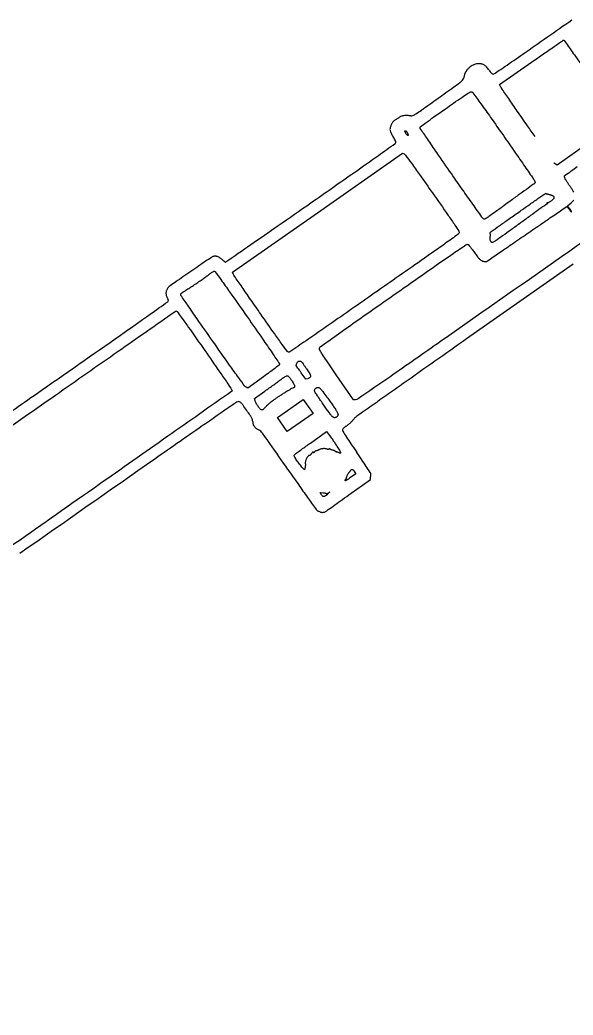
# Model space of a CAD drawing. Header units: metres. Extents: x 26.3 to 44.2, y 14.4 to 19.6.
# Drawn here: x 27.9295 to 28.0555, y 18.9583 to 19.1849 of the extents above; entities that cross this region are included whole.
import ezdxf

# ---------------------------------------------------------------- set-up
doc = ezdxf.new("R2010")
doc.units = ezdxf.units.M
doc.header["$MEASUREMENT"] = 0
doc.layers.add('Suspensions', color=6, linetype='Continuous')

msp = doc.modelspace()

# ---------------------------------------------------------------- linework, layer by layer
at = {"layer": 'Suspensions'}
for p, q in [((28.00440222394945, 19.07670859765394), (28.00933311632004, 19.08024643565972)), ((28.00933311632004, 19.08024643565972), (28.00938715448886, 19.08088245572911))]:
    msp.add_line(p, q, dxfattribs=at)
for points in [[(27.89472671468472, 19.06944042057396, -0.000105), (27.92062343649, 19.08758583608865, -0.000166), (27.93756223590399, 19.09944089398151, -0.000276), (27.95186495567543, 19.10943219844803, -9e-06), (27.96481470818227, 19.11846742598699, -0.091432), (27.96501054805438, 19.11855648850172, -0.299413), (27.965265357558, 19.11846710350151, -0.004576), (27.96624670233596, 19.11715571589112, -0.005091), (27.96784414039302, 19.114932704497, -0.000512), (27.97159409866951, 19.10958886183055, -0.000626), (27.97502859821849, 19.10467078760517, -0.00419), (27.9767130380042, 19.10220854122018, -0.002185), (27.97779151207565, 19.10058811873817, -0.302879), (27.97779032986674, 19.10036655219901, -0.091468), (27.97766075189514, 19.10023450245357, -5e-06), (27.96320504889485, 19.09007929963003, -0.000212), (27.94724783606707, 19.07887961543489, -0.000128), (27.92831836659793, 19.0656130057442, -0.000139), (27.90937389606474, 19.0523509409298, -0.00023)], [(27.89336866770461, 19.04116407006468, -9e-06), (27.87889508284158, 19.03105801569283, -0.061218)], [(28.04685546515116, 19.1582799134457, -0.0004543429079387721), (28.04510620045128, 19.16077734925988, -0.000776), (28.04280154158992, 19.16408500894732, -0.001217), (28.04083180610055, 19.16693614527129, -0.000299), (28.03911574979445, 19.16943626415161, -0.04761), (28.03895204637607, 19.16973184223377), (28.03877755898093, 19.17013260555582), (28.04601458494654, 19.17520002569117, -0.000885), (28.04879774276407, 19.17714147934357, -0.001455), (28.05115989466161, 19.17877286796666, -0.000121), (28.05328142566902, 19.18022821731659, -0.196355), (28.05336789882274, 19.18024694245248, -0.196425), (28.05344302296646, 19.18019958718202, -7.9e-05), (28.05529728270103, 19.17760379989903, -0.001177), (28.05735318729622, 19.17471038746891, -0.000714)], [(28.08330865270899, 19.15223212415584, -9.4e-05), (28.05473467492406, 19.13221921494701, -8.7e-05), (28.02533176217881, 19.11164156408035, -0.000997), (28.01372643674626, 19.10355698651189, -0.000349), (28.00650958500108, 19.09855832650438, -0.144555), (28.00593740945775, 19.0983700170116), (28.00546783862708, 19.09835553735162), (28.00154359162097, 19.10407409832311, -0.000746), (27.99909715742609, 19.10765056508527, -0.009445), (27.9982034313469, 19.10901602573087, -0.019877), (27.99776394379924, 19.10978199065578, -0.205241), (27.99773679113559, 19.11013716229638, -0.155459), (27.99797992642335, 19.11046576419978, -0.001018), (28.0009306514689, 19.11258706655901, -0.002264), (28.00543211273769, 19.11577860442878, -0.000337), (28.01452975413216, 19.12215798763722, -0.000326), (28.02373420753283, 19.12859406697193, -0.002321), (28.02821125402481, 19.13168940636019, -0.000866), (28.03117232227775, 19.13370884947222, -0.219427), (28.03147791174266, 19.13375967206309, -0.140885), (28.03164990734388, 19.13365489739068, -0.010779), (28.03201227093588, 19.133243553967, -0.012551), (28.03246378915671, 19.13268005739327, -0.006036), (28.0330155631623, 19.1319364032321, 0.003772), (28.03379824736001, 19.13087150124639, 0.031163), (28.03418681437798, 19.13041359942251, 0.064935), (28.03450895704574, 19.13015568031739, 0.051486), (28.03491228189611, 19.12996453842754, 0.031588), (28.03517432939703, 19.12989017010063, 0.033219), (28.03543928882558, 19.12985094794334, 0.035246), (28.035670563984, 19.12984861571362, 0.110092), (28.03581926722093, 19.12989132561891, 0.025211), (28.03603056740724, 19.13002069739351, 7.9e-05), (28.03862819953528, 19.13179767405359, 0.00045), (28.04156318964683, 19.13380999019626, 0.000282), (28.04499503132696, 19.13617036064739, -0.000722), (28.0484190508302, 19.13852091128483, -0.001181), (28.05132807435474, 19.14050167576766, -0.000108), (28.05393736899687, 19.14226851961663, -0.135242), (28.05405577186971, 19.14230856596639, -0.198586), (28.05414207608217, 19.14227854258134, -0.019789), (28.05430300117267, 19.14212361006666, -0.022499), (28.05448589384415, 19.14191500382123, -0.01599), (28.05467237205952, 19.14166602324099, 0.012713), (28.05484947252768, 19.14142630724547, 0.026029), (28.05500242081937, 19.14124970886096, 0.037031), (28.05511525423091, 19.14114853769739, 0.563698), (28.05515511525965, 19.1411639826286, 0.162097), (28.0551419961403, 19.1412526706141, 0.016063), (28.0550373333119, 19.14144407855217, 0.018929), (28.05489304232128, 19.14166901016584, 0.013919), (28.05471708920238, 19.14190729302561), (28.05425266682369, 19.14250090994083), (28.05503371366574, 19.14317627538991, 0.01722), (28.05539034121507, 19.14350677982492, 0.031474), (28.05565356717712, 19.14380327369415, 0.038941)], [(28.06116576835866, 19.15480888433417, -0.000191), (28.07396562672087, 19.1637765935068, -0.00042)], [(28.05897051873037, 19.15682022983943), (28.05185759612208, 19.15181318877092), (28.051471731627, 19.1520184041895, -0.1111395498117707), (28.05113821949619, 19.15230516041793, -0.1111395498117707)], [(28.05567010158553, 19.14562988592609, 0.005676), (28.05535818490938, 19.1461456060098, 0.006051), (28.05497911330389, 19.14674039614023, 0.00551), (28.05457394583508, 19.1473448286476, -0.008286), (28.05418390419567, 19.14793374242731, -0.011078), (28.05385092046632, 19.14848144656877, -0.008442), (28.0535924403959, 19.14894658367183, -0.104223), (28.05353623328499, 19.14914012839077, -0.259995), (28.05369202892141, 19.14947646142692, -0.001651), (28.05646803751705, 19.15147921123398, -0.00254)]]:
    msp.add_lwpolyline(points, format="xyb", dxfattribs=at)
for points in [[(28.03961871411579, 19.15851906560682, -0.000686), (28.04226188431749, 19.15473392604513, -0.00107), (28.04452717924686, 19.15146552476165, -0.000285), (28.04649612534115, 19.14860818708375, -0.038219), (28.04670776789959, 19.14824396183827, -0.026718), (28.04681553110505, 19.1479866200123, -0.101225), (28.04683998939762, 19.14781477469801, -0.149348), (28.0467914003888, 19.14768445838933, -0.084793), (28.04666695852964, 19.14756894083158, 0.011894), (28.04645613975825, 19.14742383243561, 0.000101), (28.04485652645002, 19.14626529852681, 0.000357), (28.04302078140437, 19.14493317412644, 0.00023), (28.04089531673291, 19.14338699427731, -0.001019), (28.03788973236812, 19.14120780444042, -0.006807), (28.03637739590457, 19.14014699840114, -0.006152), (28.0354122371793, 19.1395066655856, -0.24495), (28.03516628791081, 19.13948371911394, -0.141734), (28.03500812617509, 19.13960876729966, -0.000232), (28.0329373490407, 19.14251099992389, -0.001732), (28.03058749200639, 19.14583188573443, -0.00099), (28.0277721660501, 19.14985689267121, -0.000757), (28.02444029750991, 19.15465601779422, -0.002612), (28.02230160310543, 19.15778127924501, -0.000648), (28.02070375147257, 19.16014919267906, -0.194219), (28.02065647274886, 19.16037249167117, -0.190653), (28.02077055444492, 19.16055781707253, -0.00186), (28.02205437642269, 19.16151068034655, -0.004561), (28.02379299511842, 19.16276679637668, -0.001416), (28.02642879848786, 19.16462355464103, -0.000648), (28.03014978870474, 19.16722183845612, -0.01024), (28.03143560309903, 19.16807865656077, -0.025541), (28.03213346008882, 19.16847474763541, -0.246691), (28.0324632842853, 19.16846862656782, -0.111167), (28.03269056550553, 19.16826779227672, -0.000548), (28.03449432437191, 19.16576547186115, -0.00219), (28.0366996646266, 19.16267045647037, -0.000939)], [(28.01775998391824, 19.15912987880809, -0.023432), (28.0178524465378, 19.15893738175482, -0.035907), (28.01791224004457, 19.15876233205843, -0.039875), (28.01793712632061, 19.1586237295507, -0.270815), (28.01790919411172, 19.1585629833047, -0.310292), (28.01784381949721, 19.15856238742638, -0.037075), (28.01772395450687, 19.15865671544113, -0.033799), (28.0175833631679, 19.15880393645312, -0.020986), (28.01743817080499, 19.1589938102697, -0.019623), (28.01730886517424, 19.15919482383044, -0.031739), (28.01721700280005, 19.1593761494963, -0.033516), (28.0171662286255, 19.15952039288695, -0.317955), (28.01718711929499, 19.15957866314492, -0.048747), (28.01723531403931, 19.15960583927398, -0.037773), (28.0172921333716, 19.15962597245774, -0.038841), (28.01734858400376, 19.15963667437729, -0.071185), (28.01739529348559, 19.15963516085338, -0.178966), (28.01744813785734, 19.15960428960425, -0.015681), (28.01754443089238, 19.15947932692715, -0.019011), (28.01765188207941, 19.15931785824356, -0.013625)], [(28.02348688878755, 19.14545155763459, -0.000559), (28.02705905476171, 19.14036204921705, -0.005111), (28.0285882423934, 19.13812990753657, -0.005496), (28.02947239785776, 19.13677870581006, -0.187907), (28.02954587032577, 19.13641049102216, -0.195215), (28.02932839103197, 19.13606369396897, -0.001315), (28.02639160273342, 19.13395611077335, -0.002358), (28.02162083023746, 19.13058517899243, -0.000237), (28.01020956001134, 19.1226106805852, -0.000312), (28.00003019040058, 19.11551369787856, -0.001821), (27.99465779549613, 19.11180206067441, -0.000488), (27.99095474121489, 19.1092689152732, -0.195897), (27.99065164521058, 19.10920365252244, -0.192031), (27.99040256424124, 19.10935782579222, -0.002225), (27.98923316058598, 19.11095280630109, -0.00402), (27.98751736117003, 19.11335539730062, -0.000732), (27.98437993516109, 19.11783813159371, -0.000573), (27.9820655070123, 19.12116339960735, -0.000884), (27.98007356155328, 19.12404320222262, -0.000266), (27.9783490148347, 19.12654871823528, -0.027573), (27.97813091079262, 19.12690672429221), (27.97787151973711, 19.1273906576255), (27.99725897999676, 19.14096590344605), (28.01664644025681, 19.15454114926688), (28.01700693762808, 19.15434540542293, -0.109652), (28.01730729547882, 19.15408415677676, -0.001709), (28.01866468988541, 19.15223443058633, -0.00327), (28.02053693230714, 19.14962911473815, -0.00087)], [(28.05114042199956, 19.14438098705462, -0.101275), (28.05108658084167, 19.14423550486479, -0.031875), (28.0509510921903, 19.1440457388764, -0.030366), (28.05076894454638, 19.14384804072534, -0.029403), (28.0505623101109, 19.14367157719247, -0.021182), (28.0503353220601, 19.14351439394669, -0.020208), (28.05009232824949, 19.14337432958349, -0.020632), (28.04986788636428, 19.14326833263709, -0.065014), (28.04970777310051, 19.14322399899353, 0.012303), (28.04954812647885, 19.14319743469163, 0.178436), (28.04949986442602, 19.14316833230777, 0.450909), (28.04950582909945, 19.14313404294808, 0.036266), (28.04959762413512, 19.14308638695911, -0.038199), (28.04968301569632, 19.14304163558674, -0.29532), (28.04970122180244, 19.14300270095858, -0.26973), (28.04967345788516, 19.14296720922009, -0.033909), (28.04957691161064, 19.14293604293515, 0.093458), (28.04940758614494, 19.14285821607115, 0.00039), (28.04773154951233, 19.14166676167815, 0.001913), (28.04583296667932, 19.14030389955303, 0.001203), (28.04362382449437, 19.13869715454708, -0.001337), (28.0413984446856, 19.13707951411153, -0.002009), (28.03944772644592, 19.13568138040033, -0.0008), (28.03776744660118, 19.13449130878394, -0.045571), (28.03743797526428, 19.13430110156835, -0.030964), (28.0371901402845, 19.1342048098232, -0.110373), (28.03702163403787, 19.13418980372274, -0.142533), (28.03688733089063, 19.13424884715051, -0.065738), (28.03675712285064, 19.13439083435306, -0.089135), (28.03668099646905, 19.13455549060695, -0.032638), (28.03663236691797, 19.13480833231813, -0.031106), (28.03661422908791, 19.13509784527576, -0.032426), (28.03663265398457, 19.13538332529894, 0.017806), (28.03665849359175, 19.13565835726396, 0.021803), (28.03666222671635, 19.13591649401623, 0.020933), (28.03664704646674, 19.13612996608332, 0.12515), (28.03660788099903, 19.13623343577262, -0.133235), (28.03658082889261, 19.13630848589839, -0.094592), (28.03659048507861, 19.13639788827382, -0.082613), (28.03663524318627, 19.13648798910685, -0.070558), (28.03670889311069, 19.13656443526789, -0.011771), (28.03688039145781, 19.1366920137257, -5.6e-05), (28.03868074070743, 19.13796628247129, -0.000261), (28.04072907572424, 19.13941412978306, -0.000165), (28.04311947978418, 19.14110071644599, -0.000709), (28.04549431683308, 19.14277011149768, -0.001196), (28.04749094601189, 19.14416231538748, -8.2e-05), (28.04927961685086, 19.145402735187, -0.665658), (28.04930104548752, 19.1453890493068, 0.266081), (28.04931353890429, 19.14535459764614, 0.053608), (28.04936961031725, 19.14531658812297, 0.043619), (28.04945275664264, 19.14528129661209, 0.028158), (28.04955398012383, 19.14525459442118, -0.010143), (28.04968191612238, 19.14522572835831, -0.004496), (28.04984958815183, 19.14518270215557, -0.004448), (28.05002642445004, 19.14513393921889, -0.005984), (28.05018560170929, 19.14508644843357, -0.008622), (28.05034842900561, 19.1450326437818, -0.005425), (28.05053683890785, 19.14496445648786, -0.005445), (28.05072078265253, 19.14489332852082, -0.009937), (28.05086905180921, 19.14483068554718, -0.041808), (28.05102438247438, 19.14474518458667, -0.110723), (28.05111155513761, 19.14465410657431, -0.120319), (28.05114744859712, 19.14453948064605, -0.054195)], [(27.98132135640085, 19.11715148065672, -0.000731), (27.98475694449215, 19.11222965289265, -0.00252), (27.98696377614897, 19.10902393454387, -0.000498), (27.98862678786946, 19.1065766893766, -0.255935), (27.98864365222313, 19.1063992502549, -0.128111), (27.98855236135065, 19.1062819142438, -0.000896), (27.98754049220913, 19.10550792092376, -0.003384), (27.98637134043437, 19.10462938054716, -0.00215), (27.98499858516503, 19.10362142934399), (27.98143211697932, 19.10102626261871), (27.98104709041847, 19.10120866111752, -0.12309), (27.98069853705918, 19.10149479340425, -0.002414), (27.97932029936069, 19.10337062735189, -0.003431), (27.97724844494979, 19.10626070728228, -0.000592), (27.97336814402394, 19.11176645243148, -0.000691), (27.96982891838467, 19.11681570660001, -0.002817), (27.96769971185129, 19.11989914314136, -0.000857), (27.966170541389, 19.1221488068725, -0.194865), (27.96611845866037, 19.12239271889025, -0.172735), (27.96621389438922, 19.12256071076308, -0.020012), (27.96655817695947, 19.12283462424192, -0.016267), (27.96709954045522, 19.12320460111262, -0.004681), (27.96796038317807, 19.12374145194901, 0.007839), (27.96878246742887, 19.12426137312373, 0.004276), (27.96977554038629, 19.12492365454766, 0.00426), (27.97077360497932, 19.12561416996788, 0.006755), (27.97161522798551, 19.12622429722055, -0.003582), (27.9723430773897, 19.12675902333489, -0.005224), (27.97299265683089, 19.12721885827273, -0.002693), (27.97354809770165, 19.1275989956747, -0.087806), (27.97369642433831, 19.12766516695867, -0.304152), (27.97390946287775, 19.1275883508895, -0.001686), (27.9752468930839, 19.12575724933318, -0.003625), (27.97726246207392, 19.12293524567596, -0.000525)], [(27.99477530150238, 19.10538574279248, -0.003973), (27.99537459635345, 19.1044825437296, -0.032411), (27.99561768348876, 19.10405108451931, -0.081992), (27.99569727064218, 19.10377908904478, -0.166841), (27.99565149307332, 19.10356388798979, -0.073144), (27.99555472043274, 19.10344573908426, -0.042016), (27.99540837775283, 19.10333343939423, -0.039591), (27.99523259943934, 19.10323936540075, -0.041203), (27.9950464898391, 19.10317563761498), (27.99460785357745, 19.10306478209957), (27.99357816199943, 19.10453533407427, 0.002025), (27.99317706343663, 19.10510325068807, 0.003111), (27.99282471980169, 19.10559141650896, 0.001054), (27.9925170528473, 19.10601028488681, 0.086852), (27.9924592031841, 19.10606547862708, -0.252107), (27.99243311811514, 19.10611459018671, -0.029738), (27.99244144985374, 19.10624232225332, -0.029852), (27.99247153503177, 19.1064037290904, -0.020072), (27.99252412059276, 19.10658381519687, -0.043631), (27.99261037815891, 19.10678149516563, -0.050065), (27.99272644010835, 19.1069516142117, -0.054506), (27.99286327040086, 19.10708248433091, -0.076531), (27.99301122826081, 19.10716359897669, -0.059682), (27.99315299804736, 19.10719671575568, -0.054157), (27.99330342889478, 19.10719702436164, -0.05764), (27.99343962899071, 19.10716638117947, -0.101092), (27.9935384471212, 19.10710742075052, -0.049381), (27.9936569746812, 19.10697568190123, -0.002751), (27.99398191918137, 19.10652857538808, -0.004222), (27.99436178946994, 19.10599026645258, -0.003077)], [(27.99132818885153, 19.10286024283847, -0.013419), (27.99160546118686, 19.10244073307382, -0.016674), (27.99183938960752, 19.10203578825725, -0.015871), (27.99201144402255, 19.10168743160278, -0.093875), (27.99205953599529, 19.10149075805529, -0.051204), (27.99205162133173, 19.10133162914672, -0.107227), (27.99200752242412, 19.10121645312093, -0.1274), (27.9919258959977, 19.10114220798405, -0.089598), (27.99180695623617, 19.10110464260003, 0.092042), (27.99163265599212, 19.10104866458235, 0.004738), (27.99111224924581, 19.10076179025808, 0.007403), (27.99049869812486, 19.10040387834481, 0.005294), (27.98982267603746, 19.09998616356507, 0.001166), (27.98912922262804, 19.09954519776333, 0.001299), (27.98846229600649, 19.09911646754265, 0.001198), (27.98789550267634, 19.09874809389402, 0.006825), (27.98759735472555, 19.09854744285467, 0.008202), (27.98734823293901, 19.09836868121695, 0.003272), (27.98701249018332, 19.09811589276854, 0.003237), (27.98665387091872, 19.09783849059216, 0.004072), (27.98632549198679, 19.09757671995597, 0.012542), (27.98600925750845, 19.09730697240134, 0.010507), (27.98568731159236, 19.09700564342685, 0.010645), (27.98540463780463, 19.09671770167279, 0.028437), (27.98521982024773, 19.09649739397339, -0.020485), (27.98503449726207, 19.09626921137283, -0.061752), (27.98488465305775, 19.09613662618382, -0.088546), (27.98474050051309, 19.09607149176215, -0.08259), (27.98457906639974, 19.09605807048209, -0.126518), (27.98441454093665, 19.09611508043032, -0.045439), (27.98421962020103, 19.09627144226021, -0.033602), (27.98399262729715, 19.09652167959011, -0.014672), (27.9837246967593, 19.09688138125524, -0.017858), (27.98350255396011, 19.09722405507038, -0.01621), (27.9832977405754, 19.09759278343271, -0.016473), (27.98313612062497, 19.09793460693687, -0.04901), (27.98305698096365, 19.09818100135592), (27.98294881719642, 19.09868150155324), (27.9852913600625, 19.10035362294144, 0.001151), (27.98627475822925, 19.10105900099288, 0.001029), (27.98729242382252, 19.10179569654716, 0.001031), (27.98820393587852, 19.10246128587848, 0.003214), (27.9888139628602, 19.10291472113771, -0.009806), (27.98928857549498, 19.10325788267196, -0.012609), (27.98973863715341, 19.10355351320107, -0.01047), (27.99012338300425, 19.10378155191824, -0.098978), (27.99030468754357, 19.10384098684051, -0.138902), (27.99049792153854, 19.10381048268295, -0.083055), (27.99069147013708, 19.10367854174639, -0.041152), (27.99093532355294, 19.10340300205057, -0.007837)], [(28.00148321940133, 19.09600336251201, -0.012572), (28.0016672693983, 19.09567945199326, -0.015773), (28.00182059625154, 19.09537000425129, -0.013979), (28.00193236929525, 19.09510602731621, -0.108042), (28.00195325443849, 19.0949743717085, -0.064201), (28.0019336657172, 19.09487035638826, -0.030602), (28.00188363690078, 19.09474347348385, -0.029719), (28.00181429858171, 19.09461538538174, -0.037158), (28.00173469302107, 19.09450617531991, -0.085616), (28.00162641561237, 19.09441574374456, -0.048159), (28.00147019632153, 19.09434433142987, -0.046228), (28.00129348205075, 19.09430106222533, -0.055733), (28.00112276173584, 19.09429484550044, -0.145651), (28.00082033339876, 19.09441014280961, -0.054072), (28.00048736227916, 19.09472758879019, -0.019547), (27.99997244936591, 19.09538812930073, -0.001701), (27.99873556145997, 19.09712199584916, -0.003068), (27.99796871085233, 19.09821894721736, -0.004415), (27.9973044515977, 19.09920009105372, -0.002393), (27.99675477542653, 19.1000362955037, -0.06845), (27.99664511622868, 19.10026919380667, -0.079431), (27.99662231830035, 19.10042550313256, -0.053414), (27.99664403544357, 19.100604982479, -0.052604), (27.99670414293187, 19.10077917987696, -0.069275), (27.99679554290999, 19.10092000267608, -0.056909), (27.99693467199895, 19.10104782732436, -0.067533), (27.99709162193462, 19.10113245556614, -0.066889), (27.99726672005502, 19.10117272973935, -0.054353), (27.99745941836609, 19.10116962827568, -0.126977), (27.99774365334257, 19.10105698897465, -0.052962), (27.99805165904232, 19.10077815704791, -0.022409), (27.9985016570645, 19.100226702692, -0.002699), (27.99943159482703, 19.098962517987, -0.002742), (28.00006750791398, 19.09807803394895, -0.002908), (28.0006812526763, 19.09720370810908, -0.002771), (28.00120118314821, 19.0964448373006, -0.013322)], [(28.00115841523353, 19.08863260701992, 0.071526), (28.00118658683199, 19.08856985153543, 0.001121), (28.00139825241312, 19.08823743468805, 0.002949), (28.00164774955612, 19.08785255531451, 0.001947), (28.00193888264942, 19.08741293895307, -0.00803), (28.00226679686723, 19.08690445093012, -0.025144), (28.00246405081443, 19.08654883627624, -0.035041), (28.00256163479125, 19.08630877976822, -0.41767), (28.00252018300617, 19.08622822283463, -0.107551), (28.002431509241, 19.08622022282494, -0.036082), (28.00230326976299, 19.08624574076761, -0.033952), (28.00216116262429, 19.08629544240065, -0.032846), (28.00202544305517, 19.08636437992691, 0.027037), (28.00189532692428, 19.08643238361974, 0.035723), (28.00176999770933, 19.08647900257971, 0.038659), (28.00166497788724, 19.08650110448151, 0.1874), (28.00160689534095, 19.0864868682695, -0.188428), (28.00155955790861, 19.0864753658968, -0.089067), (28.00149877873476, 19.08649495385193, -0.068885), (28.00143399935789, 19.08654188775448, -0.048885), (28.00137553410708, 19.08661010777771, 0.089731), (28.00129640471567, 19.08668853674015, 0.036054), (28.0011644916777, 19.08676580622446, 0.034216), (28.00100680097621, 19.08683051501743, 0.036632), (28.00084528674835, 19.08687137267567, -0.024054), (28.00067662572205, 19.08690955476825, -0.01873), (28.00049745535746, 19.08696659148743, -0.019089), (28.00033420477123, 19.087032518607, -0.042909), (28.00021758124106, 19.08709740945338, 0.073158), (28.00011448792489, 19.08714688709003, 0.064117), (27.99999670153784, 19.08716751454879, 0.066866), (27.99988267673934, 19.08715742592658, 0.097581), (27.99979070032462, 19.08711675741578, -0.060084), (27.99970966450894, 19.08707344587607, -0.078859), (27.99962778660431, 19.08705570184994, -0.097034), (27.99955786811982, 19.08706537040288, -0.158569), (27.99951049711688, 19.08710104068167, 0.172812), (27.99944182441423, 19.08714982712947, 0.02005), (27.99925541145462, 19.08719452777749, 0.022218), (27.99902188806196, 19.08723001812108, 0.016416), (27.99876119932951, 19.08724923160022, 0.036484), (27.99847247675744, 19.08723993243719, 0.026344), (27.99815423664502, 19.08718928999915, 0.026782), (27.9978552962264, 19.08710847169593, 0.050991), (27.99762806795068, 19.08700714109553, -0.015802), (27.99743311106329, 19.08690320980577, -0.016536), (27.99723487064345, 19.08681346666115, -0.016422), (27.99705910516306, 19.0867474693978, -0.067367), (27.99694760464869, 19.08672581460254, 0.094324), (27.99685143328484, 19.0867017305283, 0.040979), (27.9967363040095, 19.08663651552644, 0.038641), (27.99662176065697, 19.08654491752638, 0.041627), (27.99652574958813, 19.08643887782887, -0.019523), (27.99642417433098, 19.08631621749085, -0.153026), (27.9963612929711, 19.08627882961134, -0.377312), (27.99632119995542, 19.08630015738694, -0.075907), (27.99630299258414, 19.0863860804938, 0.080207), (27.9962841635371, 19.08647133453191, 0.361735), (27.99624264760222, 19.08649397216767, 0.15356), (27.99617726445177, 19.08645827607926, 0.021168), (27.99607332645695, 19.08634072034082, -0.000138), (27.99597543249781, 19.08622014092124, -8.5e-05), (27.99586004481475, 19.08607814591072, -8.5e-05), (27.99574583544124, 19.08593769749163, -0.000152), (27.9956518894921, 19.08582227860733, -0.045861), (27.99556692472031, 19.08573555630316, -0.078902), (27.99548072641872, 19.08568312069887, -0.11879), (27.99540734662655, 19.0856718396038, -0.222573), (27.99535638557757, 19.08570114794452, 0.398645), (27.99529789980786, 19.08571307875141, 0.058537), (27.9951941904895, 19.08563017721562, 0.039835), (27.99506604695791, 19.08547799621506, 0.020317), (27.99492908322307, 19.08526876800101, 0.019641), (27.99479496249602, 19.08502308933855, 0.015895), (27.99467009656594, 19.08474984417672, 0.016184), (27.99457100861645, 19.08449012871144, 0.039417), (27.99451968420571, 19.08429188267309, 0.017502), (27.99449644040965, 19.08412638083932, 0.022038), (27.99448709059152, 19.08397193385051, 0.02087), (27.99449031914761, 19.08384452589293, 0.136792), (27.99451137090561, 19.08378481852617, -0.1648), (27.99453054310008, 19.08371918267723, -0.013428), (27.99451796477324, 19.08353800597754, -0.016909), (27.9944891916435, 19.08331790283064, -0.01218), (27.99444284736627, 19.08307452043551), (27.9943095426266, 19.08245673948606), (27.99400801450941, 19.08270418340961, -0.04574), (27.99384325351691, 19.08286672247711, -0.00657), (27.99354256716391, 19.08323280801842, -0.007413), (27.99319813300483, 19.08367691535104, -0.006273), (27.99284693352178, 19.08415628214468, -0.00936), (27.99251677567064, 19.0846378152367, -0.012452), (27.99223604657818, 19.08508818035182, -0.009777), (27.99202027965061, 19.08547126473361, -0.11202), (27.9919743461459, 19.08563705273254, -0.227107), (27.99207137142808, 19.08586688078304, -0.015284), (27.99263409485763, 19.08633523280547, -0.010911), (27.99361565427579, 19.08706870603295, -0.001576), (27.99565487180184, 19.08851459279523), (27.99934843090694, 19.09111601858903), (28.00024060413977, 19.08991903468847, -0.002057), (28.0005843891518, 19.08945381368142, -0.003148), (28.00087823261768, 19.08904739066686, -0.001106), (28.00112852289519, 19.088694930858, -0.084232)], [(28.00572655297076, 19.08197150951464), (28.00600855929843, 19.08148713555577), (28.00482827646231, 19.08066069261669, -0.008838), (28.00434344491357, 19.08033382657263, -0.018119), (28.00395027678314, 19.0800985328666, -0.014064), (28.00364306048142, 19.0799405714183, -0.370082), (28.0035600607778, 19.07996283869294, -0.14991), (28.00354147000682, 19.08002248229408, -0.096583), (28.00355510363686, 19.08009415667355, -0.080314), (28.00359884868391, 19.08016699566983, -0.063357), (28.00366666406696, 19.08022930671872, 0.057014), (28.0037412249098, 19.08029609598376, 0.046673), (28.00380458244883, 19.08038242278946, 0.048472), (28.00384812725534, 19.08047420503454, 0.084369), (28.00386299141783, 19.08055693686865, -0.069248), (28.00387845855673, 19.0806608804176, -0.014082), (28.00393613914483, 19.08083840896223, -0.014594), (28.00401568094809, 19.08104257583867, -0.013223), (28.00410948922047, 19.08124867848991, -0.017738), (28.00422063709048, 19.08145753807214, -0.015056), (28.00435224656066, 19.08166998298934, -0.015318), (28.00448394625579, 19.0818562777383, -0.040643), (28.00459226290221, 19.08197798735635, 0.024326), (28.00468530789827, 19.08207591046396, 0.024562), (28.00476808094623, 19.08218210564539, 0.025282), (28.00483066995165, 19.08228140109106, 0.084535), (28.00485648606339, 19.08235364417989, -0.171717), (28.00488756487701, 19.08240860292546, -0.082354), (28.0049574888433, 19.08245163687787, -0.066602), (28.00505417096026, 19.08247677314252, -0.050843), (28.0051635943882, 19.08247893304684, -0.111038), (28.00529753719787, 19.08243705517854, -0.052389), (28.00544483283636, 19.08232991051388, -0.044775), (28.00559213974737, 19.08217107307897, -0.032766)], [(27.99972757373379, 19.07701425134175, -0.020073), (27.99955008087967, 19.07684924239467, -0.014303), (27.99933901452994, 19.0766784823149, -0.014474), (27.99912799965046, 19.0765269833418, -0.029668), (27.99895284775935, 19.07642331848143, -0.046402), (27.99872559441654, 19.07633193014085, -0.172157), (27.99857371119384, 19.07633973720792, -0.12336), (27.99843090010277, 19.07644557817096, -0.019164), (27.99821659301536, 19.07672796249187), (27.99786480173942, 19.0772303725014), (27.99854800982337, 19.07720252457185, -0.022301), (27.99881048074653, 19.07718007247278, -0.034584), (27.99903326146963, 19.0771351292077, -0.037777), (27.99919581861568, 19.07707694332714, -0.280601), (27.99924053523737, 19.07701219858674, 0.365684), (27.99927830078562, 19.07697234021428, 0.092237), (27.99937460183615, 19.0769793602133, 0.05251), (27.99951661613316, 19.07703308031336, 0.026141), (27.99968384440353, 19.0771285693666), (28.00011783518388, 19.0774074197105)]]:
    msp.add_lwpolyline(points, format="xyb", close=True, dxfattribs=at)
at = {"layer": 'Suspensions', "linetype": 'ByBlock'}
msp.add_lwpolyline([(27.99403804406636, 19.09844370222596), (27.9962633194768, 19.09526567958409), (27.99036972579609, 19.09113894086171), (27.98814445038565, 19.09431696350358)], close=True, dxfattribs=at)
at = {"layer": 'Suspensions'}
for centre, radius, start, end in [((19.29817941844306, 31.701225870569), 15.27563299452142, 304.9275318192004, 304.9784104705722), ((27.7948217568023, 19.53403773275161), 0.4353702540225878, 304.2643288021086, 304.9275828941197), ((28.03193446291653, 19.17243234905995), 0.001088142913194556, 145.1266007418875, 154.3409819021293), ((28.03135495809814, 19.17283621677943), 0.0003817896238452334, 124.9999998703712, 145.1265281456013), ((28.0307756233009, 19.17366359942494), 0.0006282553500951419, 304.9996438742264, 315.0849781968397), ((28.03094926292242, 19.17349047005533), 0.0003830523795368004, 315.0854074688299, 329.6952601670228), ((28.03108221146948, 19.1734127666485), 0.0002290616798285679, 329.6952156916431, 348.8147993758926), ((28.0313401385861, 19.17345325587942), 5.438185863713013e-05, 136.6264093387698, 214.9995637717061), ((28.03123824857801, 19.17338191132507), 7.000310502728303e-05, 348.8156232014163, 35.0006088188202), ((28.03478345485357, 19.17020014111052), 0.004791383295988024, 133.4032457562613, 136.6269520529289), ((28.03452068022723, 19.17047794762497), 0.004408986953211598, 128.9644106547731, 133.4029034782444), ((28.037128272067, 19.16725382237513), 0.008555614357303041, 126.2620967727665, 128.9647279992609), ((28.03706573076751, 19.16733902783646), 0.008449919590110848, 122.4894150599477, 126.261886797215), ((28.03408981863148, 19.17201218853651), 0.002909659310140343, 114.1342223970976, 122.4895146165822), ((28.03384116536518, 19.17256716529943), 0.002301524740977513, 104.5223704579994, 114.134171416557), ((28.03416812924066, 19.17130491179715), 0.003605437805514103, 97.65553382046502, 104.5223254871948), ((28.03403004385811, 19.17233220849891), 0.002568902188031819, 89.86811372533533, 97.65550786717411), ((28.03402892743977, 19.17184664673523), 0.003054465235160295, 83.02882334433474, 89.86813762006892), ((28.03405979746772, 19.1720989937549), 0.002800237037008155, 75.94091272980364, 83.02911909755385), ((28.0343836267546, 19.17339218135317), 0.001467120548878493, 64.44201144146184, 75.9403260963621), ((28.03423197137007, 19.17307501617288), 0.001818678662153452, 53.88330871380104, 64.44254764410242), ((28.03352085256743, 19.17210046756374), 0.003025092746400708, 46.66984828196053, 53.88283789519618), ((28.03276620205082, 19.17130045468129), 0.004124873639910732, 40.52868602416653, 46.67023979331515), ((28.02995078228751, 19.16889344505206), 0.007828963784413579, 36.72674854244499, 40.5285477092079), ((28.04579456790388, 19.18071451953584), 0.01193877115433997, 216.7266349605637, 218.8286435764279), ((28.04394503569109, 19.17922588077429), 0.00956457344430384, 218.8283928828975, 221.310578175375), ((27.82613863360563, 19.48806696053672), 0.3797459906957008, 303.812880674546, 304.264370833047), ((28.02459630066382, 19.17708435475688), 0.008249550750802213, 307.9229675206906, 314.0061211546684), ((28.02954737859802, 19.17195845622101), 0.001122980151241369, 314.006237157359, 340.4795206535808), ((28.02655148452378, 19.17302058200637), 0.004301579290467221, 340.4792847692016, 343.7286544562667), ((28.02397380562894, 19.17377295540177), 0.006986815632202666, 343.7286032828013, 345.9880464397079), ((28.02429802959258, 19.17369205247115), 0.00665265030975612, 345.9879876627419, 348.2689719189269), ((28.02828510096252, 19.17286412067857), 0.002580524432255291, 348.2689064114807, 352.895026800315), ((28.03191561852085, 19.1724115988136), 0.001078086476218294, 163.0909876560414, 172.8951859741893), ((28.03208456699017, 19.17236024173812), 0.001254668282989566, 154.3410108519833, 163.0910935387145), ((28.04345750153606, 19.17879746895427), 0.00891555400091374, 221.3108528779977, 223.5519631529936), ((28.03748380795331, 19.17311834412062), 0.0006731348234712289, 223.5522174843343, 238.3827772327714), ((28.03729084463939, 19.17280489507289), 0.000305051753995001, 238.3825001864632, 303.8126767813277), ((27.13458380707076, 20.41609476542155), 1.533813733598756, 305.4751192053519, 305.6419644858189), ((28.00457949719016, 19.20277605629247), 0.04081849223026834, 305.6420067635642, 307.9227618593297), ((26.97854943803446, 20.63504918549943), 1.802677569753323, 305.3286482307417, 305.4750962232447), ((28.00022567300886, 19.19361281396348), 0.0358835403604918, 302.8856879966702, 305.3286875006739), ((28.01706155764112, 19.15942753046165), 0.003398600348050787, 137.1057428617359, 142.6607410963531), ((28.01698396101489, 19.15949962262505), 0.003292682849850539, 131.5005758913868, 137.1057354807522), ((28.01580780993936, 19.16082900009599), 0.001517696705484963, 121.4984614072816, 131.5007619364063), ((28.00375945735949, 19.18049125744452), 0.02154238056950623, 301.4985340808481, 302.1973112424241), ((27.99277711871557, 19.19793288969075), 0.04215359832825597, 302.1971958520401, 302.6200382250584), ((27.99297457067962, 19.19762441289048), 0.04178733993026355, 302.6200142304211, 303.0435441504492), ((28.00504842264016, 19.17906319807931), 0.01964469789207245, 303.0435616519977, 303.7884041632087), ((28.01670202432857, 19.16164764776143), 0.001310201897421075, 111.6090970393834, 123.7887845885841), ((28.01718826586793, 19.16042005874458), 0.002630582762443872, 104.3782853608503, 111.6086756022496), ((28.01730453603918, 19.15996646139606), 0.003098844769460433, 97.6564781307164, 104.378095365994), ((28.01734842623739, 19.15964011656938), 0.003428127770956735, 91.42546547394691, 97.6567935787342), ((28.01752671123041, 19.15247576494392), 0.0105946973654032, 89.5253833108809, 91.42549700508103), ((28.01750367827301, 19.1497011945562), 0.01336936335460102, 87.92916817221119, 89.52517360601195), ((28.01754994054667, 19.15097927372349), 0.01209044719112231, 86.31666404460324, 87.92939902614947), ((28.01812510196249, 19.15991413180489), 0.003137095886311357, 81.91834821649755, 86.31629070226708), ((28.01867570561454, 19.16379180969938), 0.0007794779014661183, 261.918695149794, 295.6754253803055), ((28.01626534401852, 19.16880568927535), 0.006342645292977245, 295.6753631145565, 302.8856052525779), ((28.01531980704767, 19.15990751951489), 0.001528035939978208, 172.1281908079834, 185.14506947839), ((28.01504275952824, 19.15988256627255), 0.001249866940525487, 185.1447165476982, 200.2783326348647), ((28.01579836270216, 19.15984134915254), 0.00201114465576457, 164.7002983887481, 172.1280425016602), ((28.01834117583797, 19.15914575323319), 0.004647382946669298, 160.7287892145913, 164.7005933408922), ((28.01643686333811, 19.16039766965155), 0.002736089307373748, 200.2784893919506, 209.5143788788832), ((28.01849893664713, 19.15909056224817), 0.004814519168966365, 156.7898370330498, 160.7284195037029), ((28.01666937696107, 19.15987508727184), 0.002823848890518803, 150.9165255850713, 156.7896612766662), ((28.01595141349056, 19.16027443559938), 0.00200229509942806, 142.6607226604945, 150.9166799837756), ((28.03319513069774, 19.16988460336136), 0.0219933330382695, 209.5144006125817, 211.5038892856015), ((28.00436950778922, 19.15221755274885), 0.01181555948143756, 28.82163006640868, 31.50386681040425), ((28.0085808315844, 19.15453480198754), 0.007008804636250619, 24.85567111036189, 28.82174737687156), ((28.0092176912984, 19.15482981490612), 0.006306933624335082, 21.31400083913596, 24.85574395651967), ((26.40441183940257, 21.41794250176782), 2.776155941411149, 305.3643498782776, 305.4599192329661), ((28.0147263974702, 19.15702093742405), 0.0003895074258970337, 305.4600137946601, 349.9815563837253), ((28.01480016955849, 19.15700790588294), 0.0003145931944512179, 349.981385002743, 21.31366095733215), ((27.46029327717534, 19.93021442695558), 0.9518148452296626, 304.9650788297315, 305.3643154175427), ((22.57041075852005, 26.92276125404391), 9.484496848871492, 304.8912682778551, 304.9650652393175), ((23.20784460136057, 26.00873586690428), 8.370152058294613, 304.8293441269683, 304.8912235673386), ((25.55701981249262, 22.63241143637538), 4.256979215735002, 304.7266346016586, 304.829308631677), ((-37.51993815116111, 113.6368834120298), 114.9841960394038, 304.723141974033, 304.7265797208036), ((28.24327149646641, 18.72418671720452), 0.4881643941378754, 123.5978113477364, 123.7894083897927), ((27.97429124809205, 19.12906810605091), 0.002078688680814264, 114.5040295047481, 123.5980525741372), ((27.97377289601406, 19.13020530942543), 0.0008289205456050669, 100.2264147228092, 114.5039004661151), ((27.97397322572846, 19.1290948470083), 0.001957308233565028, 92.71320182753828, 100.2263404468664), ((27.97398001606542, 19.12895165134346), 0.002100664806798166, 85.37349075263981, 92.71331986734454), ((27.97403269325041, 19.12960250510946), 0.00144768279291204, 75.671853289968, 85.37379217122174), ((27.97406827769495, 19.12974183808197), 0.001303877612531187, 63.71071633167072, 75.67168346084276), ((27.97292890953804, 19.12743541219715), 0.003876378372321351, 58.40289178528619, 63.71074032196682), ((27.97272854754039, 19.12710969459255), 0.004258787692352761, 53.21825795594831, 58.40287057601311), ((27.97338879749158, 19.12799283500925), 0.003156124102019757, 46.72814621880688, 53.21848078607673), ((27.98089871992071, 19.13596995196352), 0.00779984823248768, 226.727809761833, 229.1295609131671), ((27.97899182466973, 19.13376631378792), 0.004885698149509106, 229.1298546958805, 232.539618701108), ((28.2057951831114, 18.78258560877655), 0.4187928215186052, 124.2329243349432, 124.5313205860332), ((28.10900751234117, 18.92482823279404), 0.2467439409628644, 123.7894272457768, 124.2328960257264), ((27.97936660652774, 19.13425541281556), 0.005501879372608298, 232.5394532154225, 235.0264507877525), ((27.97628357059145, 19.12984804875921), 0.0001232207564185551, 235.0255655890345, 273.2815399095148), ((27.97627981847162, 19.12991338358806), 0.0001886632368165714, 273.2833763899054, 304.7240597166297), ((58.22250504403871, -23.91449240560546), 52.56244202680754, 125.0245069729267, 125.0568217923579), ((28.11177041069054, 18.91774216819554), 0.2541478230957475, 124.8345650719506, 125.2713875659907), ((28.20296916128032, 18.78669252306825), 0.4138075287106948, 124.531307912193, 124.8345170004712), ((27.9644899850167, 19.12263548674285), 0.001736928207341336, 157.9767474981892, 167.4073485317645), ((27.96527412391143, 19.12231829789079), 0.002582790237508832, 150.9715338812828, 157.9766254016043), ((27.96519121884568, 19.12236431175072), 0.002487971857368344, 143.8678581016012, 150.9716339860791), ((27.96425750252133, 19.12304598887015), 0.001331896656747312, 132.5276338631246, 143.8677472085809), ((27.9656058458316, 19.1215759709515), 0.003326635327202514, 125.4989223272745, 132.527826555215), ((28.20371913023557, 18.78774003125582), 0.4133807425400738, 125.271331886923, 125.4989106483477), ((27.96422436136495, 19.12260017090767), 0.001478377859649662, 176.0935542142494, 187.3536483182452), ((27.96483460988082, 19.1225585003769), 0.00209004744713569, 167.4073488129894, 176.0935818931146), ((27.96416936672113, 19.12259307525309), 0.001422927348738725, 187.3537148803516, 198.8552300271161), ((27.96451854145324, 19.12271232088666), 0.001791902300010338, 198.8552645976812, 208.5308944959224), ((27.95836860395328, 19.11936886213874), 0.005208129675095876, 25.74642239409192, 28.53108941788118), ((27.95781956785673, 19.11910412277184), 0.005817660286644998, 23.18320226923125, 25.74605024582034), ((27.95842761742851, 19.1193645035428), 0.005156205505656011, 20.60358709984721, 23.18339249242304), ((27.96299229484592, 19.12096332597294), 0.0003129807835417185, 305.5036553765779, 12.38052265559229), ((27.96224277187417, 19.12079879922564), 0.001080348841102211, 12.38054994624889, 20.60354753812734), ((27.06218997244555, 20.38367226188333), 1.551402494921863, 305.320286074983, 305.5036325303109), ((27.28613868906784, 20.06761638942897), 1.164046919010925, 304.9134606950063, 305.3202603023253), ((1.752990052717333, 56.65014454680934), 45.77596287956412, 304.8846291756952, 304.9135062484169), ((32.24874240500758, 13.10169097621629), 7.342599282883233, 125.0567869580335, 125.1947551784342), ((42.54132406229739, -1.491843373470006), 25.20060818609922, 125.1947108370413, 125.2240462759919), ((19.16904426866619, 31.67054151886725), 15.32436995100896, 304.8316802603597, 304.8846215596882), ((31.54837463514601, 13.9363830391355), 6.275513489604831, 124.6668063110664, 124.7456453005665), ((27.97927972206242, 19.09719631464588), 0.0007679040624700085, 84.42913968952885, 124.6669318495039), ((27.97929332028886, 19.09733574395779), 0.0006278132177233482, 56.95897155572673, 84.42901729472133), ((27.97888378171915, 19.09670610028965), 0.001378927715593376, 41.70321560361771, 56.95890648992807), ((27.97548832728397, 19.09368053296836), 0.005926802871868877, 35.6566039660738, 41.70311397405901), ((27.87806382611923, 19.02378564494428), 0.1258302173315706, 35.00003757955994, 35.65664541625547), ((27.88806507645138, 19.03078886298135), 0.1136207918319155, 34.26952713497333, 34.99993125931555), ((27.97684688685082, 19.09128254896941), 0.006188506636900136, 28.19135601339694, 34.26947116720386), ((27.98071646812481, 19.09335664774036), 0.001798114291368438, 14.63932991725466, 28.19138223572707), ((27.98094914478731, 19.09341743195054), 0.001557629053894835, 359.5465778915412, 14.63912014669201), ((28.22456565686232, 18.89783301169308), 0.294012428290573, 138.2041967338213, 138.268368005199), ((28.22562515879949, 18.89688274985689), 0.2954356417691129, 138.1398068081994, 138.203748896477), ((28.0084558080883, 19.09146550656329), 0.003845216522045421, 125.2241321574592, 138.1400357939385), ((29.93161947321445, 16.2673038694311), 3.438774310417184, 124.7456418991562, 124.980096147136), ((27.98435779750001, 19.0933904617624), 0.001851130354877815, 179.5467468708856, 188.8618038997805), ((27.98407465739545, 19.09334631978428), 0.001564570006903688, 188.8619202582083, 199.4291635692859), ((27.9842026295584, 19.09339145171096), 0.001700267336462039, 199.4289279306036, 209.5199807367869), ((27.98498243712648, 19.09383301297565), 0.00259641252206363, 209.5201402960029, 216.8682115339814), ((27.98465298437927, 19.09358593768997), 0.002184605152726902, 216.868193202086, 224.9412655194861), ((27.98487377742417, 19.09380627613455), 0.00249653238597136, 224.9412267044067, 232.245339732384), ((27.98477201134046, 19.09367486604881), 0.002330324845743061, 232.2453480246328, 239.7777172913312), ((27.98433543023465, 19.09292541440794), 0.001462983607272487, 239.7777020026302, 250.4533449508512), ((27.98346071165777, 19.09046167144888), 0.001151430659264393, 40.81653977224062, 70.45320321182773), ((28.00334209806673, 19.09147739250525), 0.000395124923619214, 158.6859226107943, 186.8449567713267), ((28.00353817276005, 19.09140089173816), 0.000605594999223712, 138.2345455299842, 158.6860164483232), ((28.00435036634368, 19.09067559233215), 0.00169450162775099, 127.3417806657176, 138.2346658322176), ((28.0115887995495, 19.08118813700268), 0.01362793046877002, 124.9961388943297, 127.3417462050091), ((27.99438076498401, 19.10576737684137), 0.01637632730670388, 304.9959494566039, 306.4844728774565), ((27.99579616400422, 19.10385337903553), 0.0139958353445084, 306.4847438193009, 308.1593550595802), ((27.99649907674867, 19.10295896124771), 0.01285826358920934, 308.1589970849216, 309.7087097094602), ((28.00395351785051, 19.09398279634884), 0.001190349104184845, 309.7094447650235, 318.5885956143439), ((28.03391116107922, 19.06756021328216), 0.03875477930647986, 138.3303710964608, 138.5877436298403), ((28.20143119591061, 18.9184663734963), 0.2630134137706138, 138.268105738125, 138.330672727799), ((27.97216540615953, 19.0807061115513), 0.01607640554078352, 36.50067514677281, 40.81659972615001), ((27.91846128234057, 19.04096624240859), 0.08288501362867282, 34.89912992003325, 36.50063548100567), ((28.00349519708472, 19.09149577288434), 0.0005493233271201944, 186.8452238268697, 212.5579389706504), ((28.23682546092131, 19.24047397571298), 0.2773841421994929, 212.5576787161172, 212.8815142464052), ((28.10209925094834, 19.15337738650905), 0.116956689733795, 212.8815381008619, 213.7900152224513), ((24.25110183341799, 16.48266533115689), 4.55439805510724, 34.80881441025633, 34.89911255409646), ((28.20151474456808, 19.21990501582667), 0.2365784512752091, 213.7899836612834, 214.3262711786953), ((95.16090295222399, -76.95854341884686), 117.2189044993132, 124.9801340141277, 124.9984686635328), ((27.34479878964654, 18.63491479856917), 0.8008104737212426, 34.17217417022641, 34.32641438538894), ((27.64861037024503, 18.84116904194278), 0.4336016919427015, 33.92812405209873, 34.17220398054395), ((28.78163774629135, 19.63250363557393), 0.9635034483456862, 214.8088168838604, 215.0570221036721), ((26.50382468591681, 18.07109178926157), 1.813294860056047, 33.87671535490609, 33.92805237249117), ((28.00864322064578, 19.08140042952969), 0.0007821370484851214, 22.57780679892538, 33.87676773602303), ((28.00903382787225, 19.081562843184), 0.0003591096256673603, 4.746053063505045, 22.57824201167152), ((28.0044440539851, 19.08130246035388), 0.004960911859234076, 355.1433659015619, 358.1154751357909), ((28.00571259270185, 19.08128714333593), 0.003691768243512946, 1.521679465301495, 4.745385761972956), ((28.0052684365815, 19.08127530446438), 0.004136082115339818, 358.11590716657, 1.522234185156641), ((28.43234151977087, 19.38740522286177), 0.5367938447796865, 215.0570103998842, 215.4415793110348), ((29.29154223492491, 19.99894536250262), 1.591406195984133, 215.4415519738974, 215.5543100588809), ((26.45564838200883, 21.23529888003537), 2.656717988443138, 305.6079531612537, 305.6588318126254), ((27.99840078728647, 19.07470587667703), 0.001930360760595403, 215.5543008428275, 227.9853637199485), ((26.12629477625461, 21.69899123985606), 3.225472060400679, 305.5006996065325, 305.5320976935092), ((27.09525244359676, 20.34216880993585), 1.558185022295977, 305.5321474577956, 305.6080070671004), ((27.99805962252326, 19.07432717940846), 0.001420650041835542, 227.9856335005912, 238.0410027641102), ((27.99889772465137, 19.0756705236717), 0.003003997441030797, 238.0406211771932, 243.7841225267959), ((27.99893326320361, 19.07574270787252), 0.00308445579995313, 243.7842113156748, 249.484195008453), ((27.99847845609968, 19.07452729531248), 0.001786735802074822, 249.4842187696009, 258.0633462594211), ((27.99849057079013, 19.07458457528336), 0.001845282883638524, 258.063175190394, 266.8029596451298), ((27.99846380269907, 19.07410535037048), 0.001365310959644661, 266.8029634491203, 277.7571302632041), ((27.99849048410681, 19.07390947908306), 0.00116763076652067, 277.7571464030447, 289.6481732287007), ((27.99857394848256, 19.07367569762847), 0.0009193968636771176, 289.648349537979, 303.8730984219279), ((27.99236657851892, 19.08292268249532), 0.01205663938564703, 303.8729174381845, 305.5005485779214)]:
    msp.add_arc(centre, radius, start, end, dxfattribs=at)

doc.saveas('drawing.dxf')
